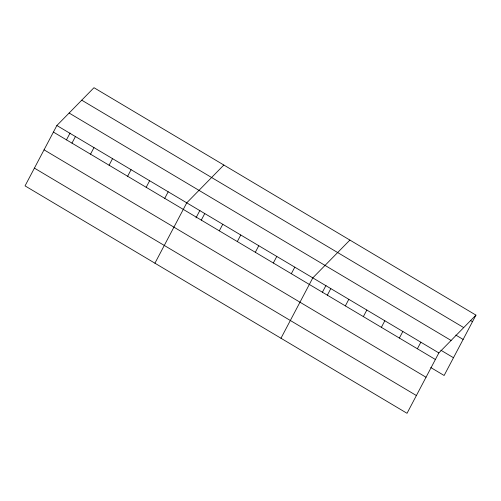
<?xml version="1.0" encoding="UTF-8"?>
<svg xmlns="http://www.w3.org/2000/svg" width="501" height="501" viewBox="0 0 501 501"><rect width="100%" height="100%" fill="white"/><g stroke="black" fill="none" stroke-linecap="round" stroke-linejoin="round"><path stroke-width="0.75" d="M56.876 125.513L25.05 185.877L407.025 413.294L438.851 352.929L475.95 315.123L93.975 87.706L56.876 125.513L438.851 352.929M66.464 139.879L70.065 133.047M71.969 143.123L75.432 136.56M90.524 154.17L93.981 147.607M109.074 165.211L112.537 158.648M127.63 176.258L131.087 169.695M146.179 187.305L149.642 180.742M164.735 198.352L168.192 191.789M154.922 263.2L186.748 202.836L223.847 165.029M195.979 217.879L199.937 210.37M201.296 220.121L204.759 213.558M219.3 230.842L222.763 224.279M237.311 241.563L240.768 235M255.316 252.285L258.779 245.722M273.327 263.006L276.784 256.437M291.332 273.721L294.795 267.158M280.973 338.244L312.799 277.88L349.898 240.079M322.393 292.246L325.994 285.42M327.347 295.164L330.81 288.601M345.358 305.886L348.815 299.322M363.363 316.607L366.826 310.044M381.367 327.328L384.831 320.765M399.378 338.05L402.842 331.487M417.383 348.771L420.846 342.208M475.95 315.123L444.124 375.487L430.785 367.546M470.489 320.496L472.487 321.686M81.732 100.181L463.707 327.598M455.791 335.075L463.131 339.44M69.119 113.038L451.094 340.455M440.811 350.186L453.486 357.733M53.413 132.076L435.394 359.493M44.057 149.83L426.032 377.247M34.412 168.123L416.387 395.539"/></g></svg>
